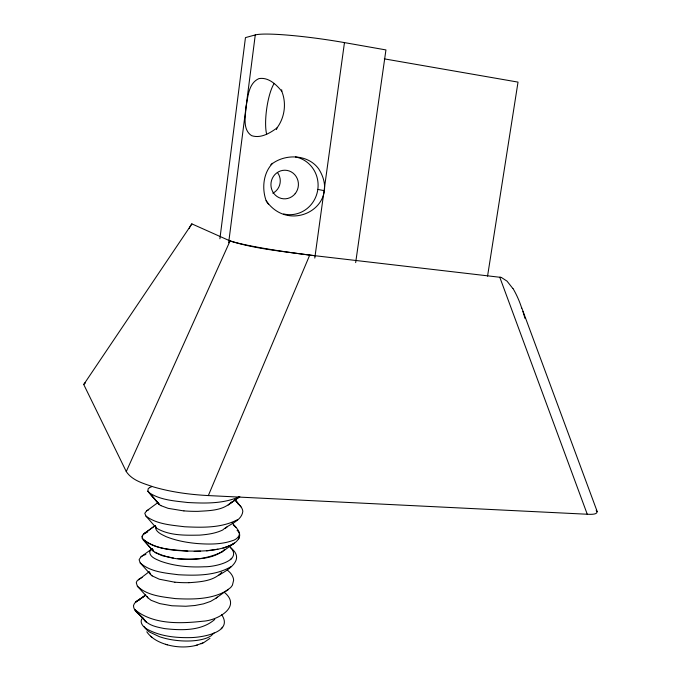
<?xml version="1.0" encoding="UTF-8"?>
<svg xmlns="http://www.w3.org/2000/svg" width="681" height="681" viewBox="0 0 681 681"><rect width="100%" height="100%" fill="white"/><g stroke="black" fill="none" stroke-linecap="round" stroke-linejoin="round"><path stroke-width="1.02" d="M219.895 238.784L245.458 37.608L255.273 34.927A70.33 7.057 8.2 0 1 344.467 42.605L385.94 49.926L355.669 262.611M266.143 200.708C289.765 235.047 342.194 205.679 318.648 168.828C308.161 154.476 286.139 153.557 272.391 163.593C263.198 173.085 261.759 188.535 266.143 200.708A29.138 27.921 -82.9 0 0 268.476 204.164M228.654 242.742L255.273 34.927M314.792 258.073L344.467 42.605M487.553 276.163L518.02 82.112L384.297 58.855M155.523 526.09C154.808 531.861 161.823 534.5 166.036 536.619C176.158 540.688 187.011 542.672 197.848 543.583C209.322 544.383 221.265 544.528 232.264 540.714C236.63 539.829 242.845 533.998 237.082 530.397M189.258 228.535L189.633 227.539M142.508 535.113L142.116 538.092M141.929 536.594L143.827 533.819L155.191 525.553M189.82 227.062L191.753 223.836L230.076 240.946C255.835 249.076 283.092 251.323 309.719 255.103L501.31 277.431L507.022 281.134L512.836 288.506M191.889 223.913L83.737 384.51L126.266 471.558C132.276 480.718 144.006 483.595 153.761 487.009C171.501 492.15 189.931 494.602 208.335 495.572L309.719 255.103M222.917 548.069C229.25 546.102 237.048 543.617 239.542 536.764M238.563 539.088C242.427 532.704 235.515 527.051 231.932 522.574M126.266 471.558L230.076 240.946M276.426 129.543A29.292 7.151 -82 0 0 276.997 127.926C284.709 117.549 286.624 103.376 281.806 91.356A29.292 7.151 -82 0 0 281.67 89.739M221.776 572.202C213.715 581.293 200.137 581.838 188.833 582.715M223.921 550.316L224.832 549.073M214.132 632.896L210.957 635.926L208.582 637.237A35.948 13.901 5.7 0 1 159.397 636.675L149.641 632.079A35.948 13.901 5.7 0 1 144.295 626.75M183.989 510.878A36.91 8.666 0.3 0 0 197.975 511.354C209.288 510.605 222.993 510.801 231.421 502.025M221.555 614.56C234.102 632.632 201.329 637.544 190.076 637.62C175.792 637.893 160.861 636.36 148.024 629.653C143.827 627.891 138.226 621.923 142.882 617.761M221.223 628.733L222.551 627.218M149.394 571.546L136.915 581.072L136.277 582.749L137.375 586.213L147.871 597.79L151.063 600.284L159.703 603.596L171.884 605.767L185.802 606.252L195.021 605.494L203.457 603.86L210.574 601.408L215.92 598.258L230.663 587.575L232.4 585.251L233.626 580.263A48.436 20.592 5.2 0 0 229.974 572.508L227.326 569.997M228.944 545.856C245.296 560.625 214.226 567.052 204.428 566.754C189.693 567.52 174.617 566.175 160.648 561.229C156.434 559.322 149.556 557.245 149.658 551.653L152.025 548.937M230.399 559.671L231.71 558.369M214.796 619.404C201.338 631.202 181.333 630.47 164.572 628.597C157.762 627.21 150.084 625.984 145.019 620.783C142.167 615.352 133.638 612.449 133.467 605.673C134.983 600.072 142.142 598.846 145.717 594.947M215.92 598.258L217.222 597.033M209.969 638.352L203.772 642.6L196.358 645.316M158.043 502.493L146.645 510.844L144.781 513.312L145.972 516.113L156.511 528.15C169.246 535.794 185.215 535.343 199.61 535.13C207.475 534.525 215.502 533.436 222.687 530.005C229.08 524.149 241.559 521.212 242.811 511.448A48.811 18.012 5.6 0 0 239.022 504.587L234.962 499.718M177.869 558.641C193.259 559.365 211.178 560.327 223.93 550.231M218.967 575.113C229.855 568.984 245.424 558.905 230.314 547.533M225.105 528.575L227.037 526.975M149.488 487.664L148.194 488.703L147.871 491.163L159.422 504.638L147.871 491.163L158.622 503.719M276.997 127.926C269.906 133.195 260.576 138.737 251.553 135.638C242.283 129.509 245.56 116.187 246.062 106.823C247.995 97.017 248.386 83.244 258.908 78.613C268.34 76.902 276.35 84.546 281.806 91.356M155.174 525.638L143.819 533.904L145.845 532.763M152.34 548.588L141.01 556.786L139.103 559.697L140.226 562.974L150.739 574.653M228.203 505.055L239.831 496.628L230.084 503.582M145.674 595.049L135.425 602.31L145.555 595.134M222.023 551.95L234.392 543.115C226.066 548.231 216.166 549.856 206.598 550.844M138.217 579.608L142.091 577.437M228.186 589.772C212.659 599.561 193.183 599.518 175.451 598.608C162.401 596.837 147.36 595.773 137.375 586.213M222.032 551.865C201.406 561.919 173.91 562.259 153.625 551.414L143.095 539.582C159.286 551.414 181.24 551.048 200.486 551.15M231.285 566.507C215.571 575.879 196.196 575.666 178.482 574.747C165.415 573.044 150.569 572.04 140.226 562.974M143.827 533.819L147.658 532.031M237.516 519.671C221.419 528.192 202.283 527.588 184.585 526.762C171.484 525.077 156.894 524.344 145.972 516.113M239.082 496.849C223.053 503.914 204.828 503.404 187.667 502.51C174.532 500.91 160.129 500.16 148.867 492.499M146.645 510.844L148.739 509.763M137.485 600.838L139.29 599.978M201.099 643.792L202.912 643.009M84.767 383.148L83.737 384.51M84.989 383.062L85.466 382.918M166.726 644.652C176.268 647.367 186.551 647.784 196.196 645.358M195.345 645.579L197.26 645.086M217.92 549.175L206.615 550.759L194.187 551.38M208.335 495.572L587.26 514.24C589.848 514.368 599.842 514.989 596.207 510.299M187.837 551.159C172.574 549.363 153.404 549.907 142.125 538.024M183.921 510.929L168.147 508.341L160.793 505.608M500.654 277.354L499.786 277.252L587.26 514.24M174.872 582.229L159.286 579.199L152.067 575.854M173.493 558.054L162.223 555.687L154.97 552.521M317.823 189.403L324.079 190.637M146.79 631.806C151.259 638.403 158.767 642.217 166.207 644.498M165.594 644.32L167.271 644.813M136.217 611.266L146.321 622.119L134.532 609.376C153.029 624.86 180.448 623.685 203.168 621.191C216.933 620.527 242.334 607.103 224.364 592.342M150.62 636.224L152.076 637.459M237.635 503.455L238.963 504.587L235.022 499.803L240.963 506.86M233.294 525.017L235.932 527.366M143.087 539.65L153.608 551.508L152.638 549.371M156.511 528.15L155.515 526.175M153.625 551.414L152.646 549.303M147.122 596.539L147.871 597.79M144.278 619.455L145.019 620.783M155.362 525.894L155.6 526.456M521.825 308.042L597.271 511.737M522.94 311.438L524.447 316.588M524.676 317.457L524.906 318.325M295.426 156.928A29.138 27.921 -82.9 0 1 317.482 191.404A29.138 27.921 -82.9 0 1 283.688 213.97M270.876 164.725A29.138 27.921 -82.9 0 1 272.409 163.295M277.627 172.753A13.569 13.084 -85.4 0 1 272.817 193.2M266.671 134.259A29.292 7.151 -82 0 1 266.824 107.853A29.292 7.151 -82 0 1 274.239 83.397M160.903 505.608A36.817 6.555 7.3 0 1 158.409 502.859M149.565 487.673A48.998 10.521 9 0 1 151.616 486.745M152.152 575.862A36.536 8.615 6.9 0 1 149.794 572.38M188.816 582.664A36.655 10.675 -0.2 0 1 174.932 582.178M141.069 556.794A48.606 13.245 8.7 0 1 145.862 554.453M512.955 288.421A104.891 95.791 -63.6 0 1 521.706 308.101M315.116 255.724A68.798 4.656 7.9 0 1 228.952 240.427M295.179 193.676A14.327 13.748 -83.5 0 0 287.118 170.42A14.327 13.748 -83.5 0 0 271.736 189.497A14.327 13.748 -83.5 0 0 295.179 193.676"/></g></svg>
